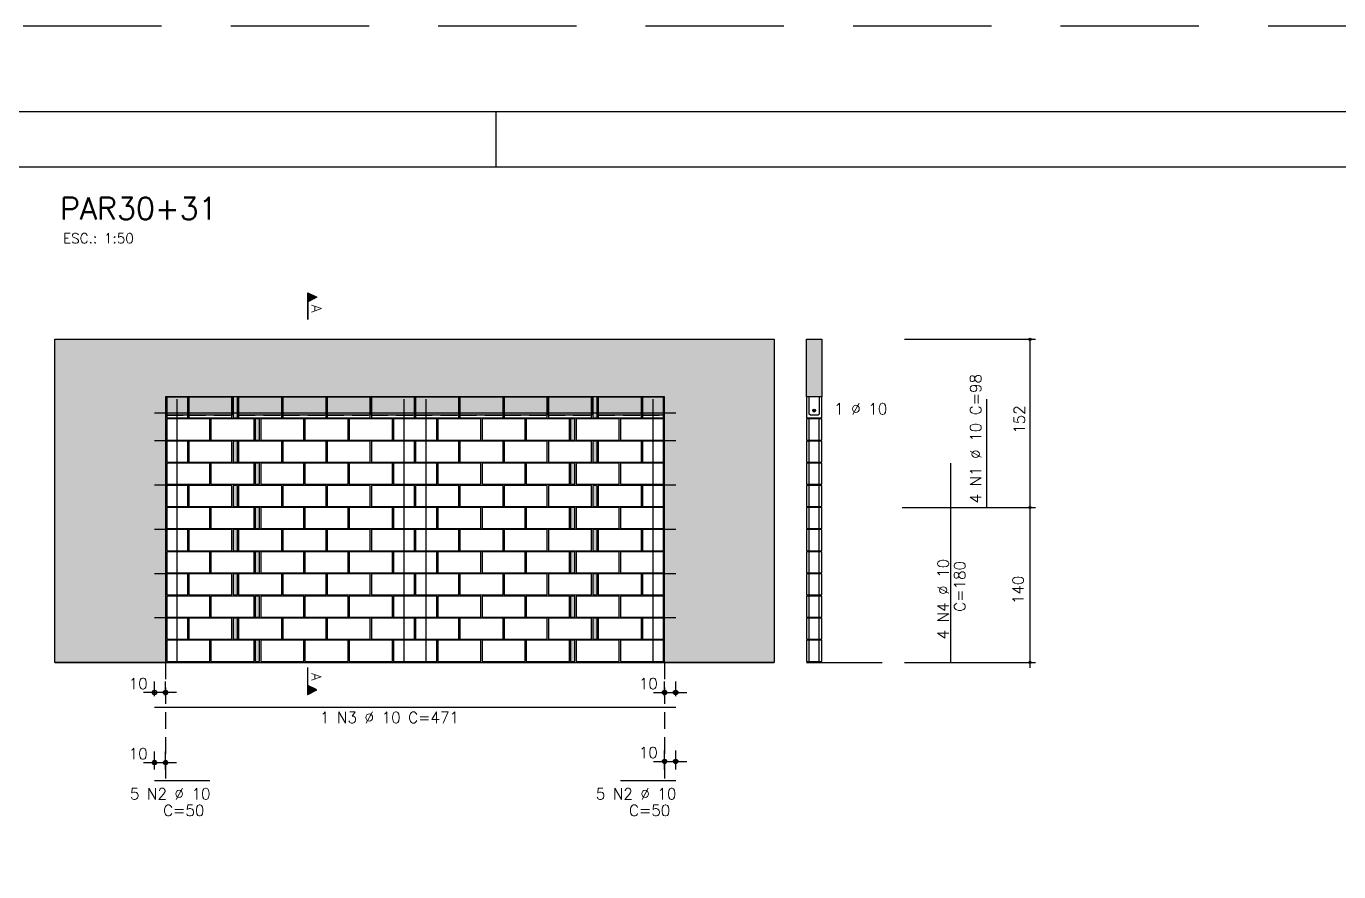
# Model space of a CAD drawing. Extents: x -1.9 to 86, y -1.5 to 61.
# Drawn here: x 38.6 to 62.33, y 45.67 to 60.95 of the extents above; entities that cross this region are included whole.
import ezdxf

# ---------------------------------------------------------------- set-up
doc = ezdxf.new("R2010")
doc.units = 0
doc.header["$MEASUREMENT"] = 0
doc.linetypes.add('ESTILO_TQS_0001', pattern=[0.45, 0.3, -0.15])
doc.linetypes.add('HIDDEN', pattern=[0.375, 0.25, -0.125])
doc.layers.get('0').update_dxf_attribs({"linetype": 'CONTINUOUS'})
doc.layers.get('Defpoints').update_dxf_attribs({"linetype": 'CONTINUOUS'})
for name, color, linetype in [('ARQ_FOLHA', 7, 'CONTINUOUS'), ('PENA_01', 1, 'CONTINUOUS'), ('PENA_02', 2, 'CONTINUOUS'), ('PENA_03', 3, 'CONTINUOUS'), ('PENA_05', 5, 'CONTINUOUS'), ('PENA_06', 6, 'CONTINUOUS'), ('PENA_09', 254, 'CONTINUOUS'), ('PENA_11', 252, 'CONTINUOUS'), ('PENA_25', 210, 'CONTINUOUS')]:
    doc.layers.add(name, color=color, linetype=linetype)
doc.styles.get("Standard").update_dxf_attribs({"font": 'ROMANS.SHX'})

# ---------------------------------------------------------------- blocks, each defined once
blk = doc.blocks.new('FOLHA A1 - 841 X 594')
at = {"layer": 'ARQ_FOLHA', "color": 1}
blk.add_line((-370, 584), (-370, 594), dxfattribs=at)
for points in [[(-841, 0), (0, 0), (0, 594), (-841, 594)], [(-816, 10), (-10, 10), (-10, 584), (-816, 584)]]:
    blk.add_lwpolyline(points, close=True, dxfattribs=at)
at = {"layer": 'Defpoints', "color": 8, "linetype": 'HIDDEN', "ltscale": 100}
blk.add_lwpolyline([(-860.5, 609.5), (-860.5, -15.5), (19.5, -15.5), (19.5, 609.5)], close=True, dxfattribs=at)
blk = doc.blocks.new('*U24')
blk.add_blockref('FOLHA A1 - 841 X 594', (0, 0))

msp = doc.modelspace()

# ---------------------------------------------------------------- linework, layer by layer
at = {"layer": 'PENA_01', "linetype": 'ESTILO_TQS_0001'}
for p, q in [((41.123, 49.454), (41.123, 47.322)), ((50.143, 49.454), (50.143, 47.322))]:
    msp.add_line(p, q, dxfattribs=at)
at = {"layer": 'PENA_01', "linetype": 'Continuous'}
for p, q in [((40.923, 48.845), (40.923, 49.111)), ((41.123, 48.845), (41.123, 49.111)), ((50.143, 48.845), (50.143, 49.111)), ((50.343, 48.845), (50.343, 49.111)), ((41.323, 48.911), (40.723, 48.911)), ((49.943, 48.911), (50.543, 48.911)), ((40.923, 47.522), (40.923, 47.844)), ((41.123, 47.522), (41.123, 47.844)), ((50.143, 47.522), (50.143, 47.865)), ((50.343, 47.522), (50.343, 47.865)), ((40.723, 47.644), (41.323, 47.644)), ((49.943, 47.665), (50.543, 47.665))]:
    msp.add_line(p, q, dxfattribs=at)
at = {"layer": 'PENA_02', "linetype": 'ESTILO_TQS_0001'}
for p, q in [((41.143, 53.924), (41.523, 53.924)), ((41.543, 53.924), (42.323, 53.924)), ((42.443, 53.924), (43.223, 53.924)), ((43.243, 53.924), (44.023, 53.924)), ((44.043, 53.924), (44.823, 53.924)), ((44.843, 53.924), (45.623, 53.924)), ((45.643, 53.924), (46.423, 53.924)), ((46.443, 53.924), (47.223, 53.924)), ((47.243, 53.924), (48.023, 53.924)), ((48.043, 53.924), (48.823, 53.924)), ((48.943, 53.924), (49.723, 53.924)), ((49.743, 53.924), (50.123, 53.924))]:
    msp.add_line(p, q, dxfattribs=at)
at = {"layer": 'PENA_02', "linetype": 'Continuous'}
msp.add_line((39.123, 49.454), (52.123, 49.454), dxfattribs=at)
for points in [[(39.123, 55.294), (52.123, 55.294), (52.123, 49.454), (50.143, 49.454), (50.143, 54.254), (41.123, 54.254), (41.123, 49.454), (39.123, 49.454), (39.123, 55.294)], [(52.987, 54.254), (52.707, 54.254), (52.707, 55.294), (52.987, 55.294), (52.987, 54.254)], [(41.143, 53.874), (41.523, 53.874), (41.523, 54.254), (41.143, 54.254), (41.143, 53.874)], [(41.543, 53.874), (42.323, 53.874), (42.323, 54.254), (41.543, 54.254), (41.543, 53.874)], [(42.343, 53.874), (42.423, 53.874), (42.423, 54.254), (42.343, 54.254), (42.343, 53.874)], [(42.443, 53.874), (43.223, 53.874), (43.223, 54.254), (42.443, 54.254), (42.443, 53.874)], [(43.243, 53.874), (44.023, 53.874), (44.023, 54.254), (43.243, 54.254), (43.243, 53.874)], [(44.043, 53.874), (44.823, 53.874), (44.823, 54.254), (44.043, 54.254), (44.043, 53.874)], [(44.843, 53.874), (45.623, 53.874), (45.623, 54.254), (44.843, 54.254), (44.843, 53.874)], [(45.643, 53.874), (46.423, 53.874), (46.423, 54.254), (45.643, 54.254), (45.643, 53.874)], [(46.443, 53.874), (47.223, 53.874), (47.223, 54.254), (46.443, 54.254), (46.443, 53.874)], [(47.243, 53.874), (48.023, 53.874), (48.023, 54.254), (47.243, 54.254), (47.243, 53.874)], [(48.043, 53.874), (48.823, 53.874), (48.823, 54.254), (48.043, 54.254), (48.043, 53.874)], [(48.843, 53.874), (48.923, 53.874), (48.923, 54.254), (48.843, 54.254), (48.843, 53.874)], [(48.943, 53.874), (49.723, 53.874), (49.723, 54.254), (48.943, 54.254), (48.943, 53.874)], [(49.743, 53.874), (50.123, 53.874), (50.123, 54.254), (49.743, 54.254), (49.743, 53.874)], [(41.143, 53.474), (41.923, 53.474), (41.923, 53.854), (41.143, 53.854), (41.143, 53.474)], [(41.943, 53.474), (42.723, 53.474), (42.723, 53.854), (41.943, 53.854), (41.943, 53.474)], [(42.743, 53.474), (42.823, 53.474), (42.823, 53.854), (42.743, 53.854), (42.743, 53.474)], [(42.843, 53.474), (43.623, 53.474), (43.623, 53.854), (42.843, 53.854), (42.843, 53.474)], [(43.643, 53.474), (44.423, 53.474), (44.423, 53.854), (43.643, 53.854), (43.643, 53.474)], [(44.443, 53.474), (45.223, 53.474), (45.223, 53.854), (44.443, 53.854), (44.443, 53.474)], [(45.243, 53.474), (46.023, 53.474), (46.023, 53.854), (45.243, 53.854), (45.243, 53.474)], [(46.043, 53.474), (46.823, 53.474), (46.823, 53.854), (46.043, 53.854), (46.043, 53.474)], [(46.843, 53.474), (47.623, 53.474), (47.623, 53.854), (46.843, 53.854), (46.843, 53.474)], [(47.643, 53.474), (48.423, 53.474), (48.423, 53.854), (47.643, 53.854), (47.643, 53.474)], [(48.443, 53.474), (48.523, 53.474), (48.523, 53.854), (48.443, 53.854), (48.443, 53.474)], [(48.543, 53.474), (49.323, 53.474), (49.323, 53.854), (48.543, 53.854), (48.543, 53.474)], [(49.343, 53.474), (50.123, 53.474), (50.123, 53.854), (49.343, 53.854), (49.343, 53.474)], [(41.143, 53.074), (41.523, 53.074), (41.523, 53.454), (41.143, 53.454), (41.143, 53.074)], [(41.543, 53.074), (42.323, 53.074), (42.323, 53.454), (41.543, 53.454), (41.543, 53.074)], [(42.343, 53.074), (42.423, 53.074), (42.423, 53.454), (42.343, 53.454), (42.343, 53.074)], [(42.443, 53.074), (43.223, 53.074), (43.223, 53.454), (42.443, 53.454), (42.443, 53.074)], [(43.243, 53.074), (44.023, 53.074), (44.023, 53.454), (43.243, 53.454), (43.243, 53.074)], [(44.043, 53.074), (44.823, 53.074), (44.823, 53.454), (44.043, 53.454), (44.043, 53.074)], [(44.843, 53.074), (45.623, 53.074), (45.623, 53.454), (44.843, 53.454), (44.843, 53.074)], [(45.643, 53.074), (46.423, 53.074), (46.423, 53.454), (45.643, 53.454), (45.643, 53.074)], [(46.443, 53.074), (47.223, 53.074), (47.223, 53.454), (46.443, 53.454), (46.443, 53.074)], [(47.243, 53.074), (48.023, 53.074), (48.023, 53.454), (47.243, 53.454), (47.243, 53.074)], [(48.043, 53.074), (48.823, 53.074), (48.823, 53.454), (48.043, 53.454), (48.043, 53.074)], [(48.843, 53.074), (48.923, 53.074), (48.923, 53.454), (48.843, 53.454), (48.843, 53.074)], [(48.943, 53.074), (49.723, 53.074), (49.723, 53.454), (48.943, 53.454), (48.943, 53.074)], [(49.743, 53.074), (50.123, 53.074), (50.123, 53.454), (49.743, 53.454), (49.743, 53.074)], [(41.143, 52.674), (41.923, 52.674), (41.923, 53.054), (41.143, 53.054), (41.143, 52.674)], [(41.943, 52.674), (42.723, 52.674), (42.723, 53.054), (41.943, 53.054), (41.943, 52.674)], [(42.743, 52.674), (42.823, 52.674), (42.823, 53.054), (42.743, 53.054), (42.743, 52.674)], [(42.843, 52.674), (43.623, 52.674), (43.623, 53.054), (42.843, 53.054), (42.843, 52.674)], [(43.643, 52.674), (44.423, 52.674), (44.423, 53.054), (43.643, 53.054), (43.643, 52.674)], [(44.443, 52.674), (45.223, 52.674), (45.223, 53.054), (44.443, 53.054), (44.443, 52.674)], [(45.243, 52.674), (46.023, 52.674), (46.023, 53.054), (45.243, 53.054), (45.243, 52.674)], [(46.043, 52.674), (46.823, 52.674), (46.823, 53.054), (46.043, 53.054), (46.043, 52.674)], [(46.843, 52.674), (47.623, 52.674), (47.623, 53.054), (46.843, 53.054), (46.843, 52.674)], [(47.643, 52.674), (48.423, 52.674), (48.423, 53.054), (47.643, 53.054), (47.643, 52.674)], [(48.443, 52.674), (48.523, 52.674), (48.523, 53.054), (48.443, 53.054), (48.443, 52.674)], [(48.543, 52.674), (49.323, 52.674), (49.323, 53.054), (48.543, 53.054), (48.543, 52.674)], [(49.343, 52.674), (50.123, 52.674), (50.123, 53.054), (49.343, 53.054), (49.343, 52.674)], [(41.143, 52.274), (41.523, 52.274), (41.523, 52.654), (41.143, 52.654), (41.143, 52.274)], [(41.543, 52.274), (42.323, 52.274), (42.323, 52.654), (41.543, 52.654), (41.543, 52.274)], [(42.343, 52.274), (42.423, 52.274), (42.423, 52.654), (42.343, 52.654), (42.343, 52.274)], [(42.443, 52.274), (43.223, 52.274), (43.223, 52.654), (42.443, 52.654), (42.443, 52.274)], [(43.243, 52.274), (44.023, 52.274), (44.023, 52.654), (43.243, 52.654), (43.243, 52.274)], [(44.043, 52.274), (44.823, 52.274), (44.823, 52.654), (44.043, 52.654), (44.043, 52.274)], [(44.843, 52.274), (45.623, 52.274), (45.623, 52.654), (44.843, 52.654), (44.843, 52.274)], [(45.643, 52.274), (46.423, 52.274), (46.423, 52.654), (45.643, 52.654), (45.643, 52.274)], [(46.443, 52.274), (47.223, 52.274), (47.223, 52.654), (46.443, 52.654), (46.443, 52.274)], [(47.243, 52.274), (48.023, 52.274), (48.023, 52.654), (47.243, 52.654), (47.243, 52.274)], [(48.043, 52.274), (48.823, 52.274), (48.823, 52.654), (48.043, 52.654), (48.043, 52.274)], [(48.843, 52.274), (48.923, 52.274), (48.923, 52.654), (48.843, 52.654), (48.843, 52.274)], [(48.943, 52.274), (49.723, 52.274), (49.723, 52.654), (48.943, 52.654), (48.943, 52.274)], [(49.743, 52.274), (50.123, 52.274), (50.123, 52.654), (49.743, 52.654), (49.743, 52.274)], [(41.143, 51.874), (41.923, 51.874), (41.923, 52.254), (41.143, 52.254), (41.143, 51.874)], [(41.943, 51.874), (42.723, 51.874), (42.723, 52.254), (41.943, 52.254), (41.943, 51.874)], [(42.743, 51.874), (42.823, 51.874), (42.823, 52.254), (42.743, 52.254), (42.743, 51.874)], [(42.843, 51.874), (43.623, 51.874), (43.623, 52.254), (42.843, 52.254), (42.843, 51.874)], [(43.643, 51.874), (44.423, 51.874), (44.423, 52.254), (43.643, 52.254), (43.643, 51.874)], [(44.443, 51.874), (45.223, 51.874), (45.223, 52.254), (44.443, 52.254), (44.443, 51.874)], [(45.243, 51.874), (46.023, 51.874), (46.023, 52.254), (45.243, 52.254), (45.243, 51.874)], [(46.043, 51.874), (46.823, 51.874), (46.823, 52.254), (46.043, 52.254), (46.043, 51.874)], [(46.843, 51.874), (47.623, 51.874), (47.623, 52.254), (46.843, 52.254), (46.843, 51.874)], [(47.643, 51.874), (48.423, 51.874), (48.423, 52.254), (47.643, 52.254), (47.643, 51.874)], [(48.443, 51.874), (48.523, 51.874), (48.523, 52.254), (48.443, 52.254), (48.443, 51.874)], [(48.543, 51.874), (49.323, 51.874), (49.323, 52.254), (48.543, 52.254), (48.543, 51.874)], [(49.343, 51.874), (50.123, 51.874), (50.123, 52.254), (49.343, 52.254), (49.343, 51.874)], [(41.143, 51.474), (41.523, 51.474), (41.523, 51.854), (41.143, 51.854), (41.143, 51.474)], [(41.543, 51.474), (42.323, 51.474), (42.323, 51.854), (41.543, 51.854), (41.543, 51.474)], [(42.343, 51.474), (42.423, 51.474), (42.423, 51.854), (42.343, 51.854), (42.343, 51.474)], [(42.443, 51.474), (43.223, 51.474), (43.223, 51.854), (42.443, 51.854), (42.443, 51.474)], [(43.243, 51.474), (44.023, 51.474), (44.023, 51.854), (43.243, 51.854), (43.243, 51.474)], [(44.043, 51.474), (44.823, 51.474), (44.823, 51.854), (44.043, 51.854), (44.043, 51.474)], [(44.843, 51.474), (45.623, 51.474), (45.623, 51.854), (44.843, 51.854), (44.843, 51.474)], [(45.643, 51.474), (46.423, 51.474), (46.423, 51.854), (45.643, 51.854), (45.643, 51.474)], [(46.443, 51.474), (47.223, 51.474), (47.223, 51.854), (46.443, 51.854), (46.443, 51.474)], [(47.243, 51.474), (48.023, 51.474), (48.023, 51.854), (47.243, 51.854), (47.243, 51.474)], [(48.043, 51.474), (48.823, 51.474), (48.823, 51.854), (48.043, 51.854), (48.043, 51.474)], [(48.843, 51.474), (48.923, 51.474), (48.923, 51.854), (48.843, 51.854), (48.843, 51.474)], [(48.943, 51.474), (49.723, 51.474), (49.723, 51.854), (48.943, 51.854), (48.943, 51.474)], [(49.743, 51.474), (50.123, 51.474), (50.123, 51.854), (49.743, 51.854), (49.743, 51.474)], [(41.143, 51.074), (41.923, 51.074), (41.923, 51.454), (41.143, 51.454), (41.143, 51.074)], [(41.943, 51.074), (42.723, 51.074), (42.723, 51.454), (41.943, 51.454), (41.943, 51.074)], [(42.743, 51.074), (42.823, 51.074), (42.823, 51.454), (42.743, 51.454), (42.743, 51.074)], [(42.843, 51.074), (43.623, 51.074), (43.623, 51.454), (42.843, 51.454), (42.843, 51.074)], [(43.643, 51.074), (44.423, 51.074), (44.423, 51.454), (43.643, 51.454), (43.643, 51.074)], [(44.443, 51.074), (45.223, 51.074), (45.223, 51.454), (44.443, 51.454), (44.443, 51.074)], [(45.243, 51.074), (46.023, 51.074), (46.023, 51.454), (45.243, 51.454), (45.243, 51.074)], [(46.043, 51.074), (46.823, 51.074), (46.823, 51.454), (46.043, 51.454), (46.043, 51.074)], [(46.843, 51.074), (47.623, 51.074), (47.623, 51.454), (46.843, 51.454), (46.843, 51.074)], [(47.643, 51.074), (48.423, 51.074), (48.423, 51.454), (47.643, 51.454), (47.643, 51.074)], [(48.443, 51.074), (48.523, 51.074), (48.523, 51.454), (48.443, 51.454), (48.443, 51.074)], [(48.543, 51.074), (49.323, 51.074), (49.323, 51.454), (48.543, 51.454), (48.543, 51.074)], [(49.343, 51.074), (50.123, 51.074), (50.123, 51.454), (49.343, 51.454), (49.343, 51.074)], [(41.143, 50.674), (41.523, 50.674), (41.523, 51.054), (41.143, 51.054), (41.143, 50.674)], [(41.543, 50.674), (42.323, 50.674), (42.323, 51.054), (41.543, 51.054), (41.543, 50.674)], [(42.343, 50.674), (42.423, 50.674), (42.423, 51.054), (42.343, 51.054), (42.343, 50.674)], [(42.443, 50.674), (43.223, 50.674), (43.223, 51.054), (42.443, 51.054), (42.443, 50.674)], [(43.243, 50.674), (44.023, 50.674), (44.023, 51.054), (43.243, 51.054), (43.243, 50.674)], [(44.043, 50.674), (44.823, 50.674), (44.823, 51.054), (44.043, 51.054), (44.043, 50.674)], [(44.843, 50.674), (45.623, 50.674), (45.623, 51.054), (44.843, 51.054), (44.843, 50.674)], [(45.643, 50.674), (46.423, 50.674), (46.423, 51.054), (45.643, 51.054), (45.643, 50.674)], [(46.443, 50.674), (47.223, 50.674), (47.223, 51.054), (46.443, 51.054), (46.443, 50.674)], [(47.243, 50.674), (48.023, 50.674), (48.023, 51.054), (47.243, 51.054), (47.243, 50.674)], [(48.043, 50.674), (48.823, 50.674), (48.823, 51.054), (48.043, 51.054), (48.043, 50.674)], [(48.843, 50.674), (48.923, 50.674), (48.923, 51.054), (48.843, 51.054), (48.843, 50.674)], [(48.943, 50.674), (49.723, 50.674), (49.723, 51.054), (48.943, 51.054), (48.943, 50.674)], [(49.743, 50.674), (50.123, 50.674), (50.123, 51.054), (49.743, 51.054), (49.743, 50.674)], [(41.143, 50.274), (41.923, 50.274), (41.923, 50.654), (41.143, 50.654), (41.143, 50.274)], [(41.943, 50.274), (42.723, 50.274), (42.723, 50.654), (41.943, 50.654), (41.943, 50.274)], [(42.743, 50.274), (42.823, 50.274), (42.823, 50.654), (42.743, 50.654), (42.743, 50.274)], [(42.843, 50.274), (43.623, 50.274), (43.623, 50.654), (42.843, 50.654), (42.843, 50.274)], [(43.643, 50.274), (44.423, 50.274), (44.423, 50.654), (43.643, 50.654), (43.643, 50.274)], [(44.443, 50.274), (45.223, 50.274), (45.223, 50.654), (44.443, 50.654), (44.443, 50.274)], [(45.243, 50.274), (46.023, 50.274), (46.023, 50.654), (45.243, 50.654), (45.243, 50.274)], [(46.043, 50.274), (46.823, 50.274), (46.823, 50.654), (46.043, 50.654), (46.043, 50.274)], [(46.843, 50.274), (47.623, 50.274), (47.623, 50.654), (46.843, 50.654), (46.843, 50.274)], [(47.643, 50.274), (48.423, 50.274), (48.423, 50.654), (47.643, 50.654), (47.643, 50.274)], [(48.443, 50.274), (48.523, 50.274), (48.523, 50.654), (48.443, 50.654), (48.443, 50.274)], [(48.543, 50.274), (49.323, 50.274), (49.323, 50.654), (48.543, 50.654), (48.543, 50.274)], [(49.343, 50.274), (50.123, 50.274), (50.123, 50.654), (49.343, 50.654), (49.343, 50.274)], [(41.143, 49.874), (41.523, 49.874), (41.523, 50.254), (41.143, 50.254), (41.143, 49.874)], [(41.543, 49.874), (42.323, 49.874), (42.323, 50.254), (41.543, 50.254), (41.543, 49.874)], [(42.343, 49.874), (42.423, 49.874), (42.423, 50.254), (42.343, 50.254), (42.343, 49.874)], [(42.443, 49.874), (43.223, 49.874), (43.223, 50.254), (42.443, 50.254), (42.443, 49.874)], [(43.243, 49.874), (44.023, 49.874), (44.023, 50.254), (43.243, 50.254), (43.243, 49.874)], [(44.043, 49.874), (44.823, 49.874), (44.823, 50.254), (44.043, 50.254), (44.043, 49.874)], [(44.843, 49.874), (45.623, 49.874), (45.623, 50.254), (44.843, 50.254), (44.843, 49.874)], [(45.643, 49.874), (46.423, 49.874), (46.423, 50.254), (45.643, 50.254), (45.643, 49.874)], [(46.443, 49.874), (47.223, 49.874), (47.223, 50.254), (46.443, 50.254), (46.443, 49.874)], [(47.243, 49.874), (48.023, 49.874), (48.023, 50.254), (47.243, 50.254), (47.243, 49.874)], [(48.043, 49.874), (48.823, 49.874), (48.823, 50.254), (48.043, 50.254), (48.043, 49.874)], [(48.843, 49.874), (48.923, 49.874), (48.923, 50.254), (48.843, 50.254), (48.843, 49.874)], [(48.943, 49.874), (49.723, 49.874), (49.723, 50.254), (48.943, 50.254), (48.943, 49.874)], [(49.743, 49.874), (50.123, 49.874), (50.123, 50.254), (49.743, 50.254), (49.743, 49.874)], [(41.143, 49.474), (41.923, 49.474), (41.923, 49.854), (41.143, 49.854), (41.143, 49.474)], [(41.943, 49.474), (42.723, 49.474), (42.723, 49.854), (41.943, 49.854), (41.943, 49.474)], [(42.743, 49.474), (42.823, 49.474), (42.823, 49.854), (42.743, 49.854), (42.743, 49.474)], [(42.843, 49.474), (43.623, 49.474), (43.623, 49.854), (42.843, 49.854), (42.843, 49.474)], [(43.643, 49.474), (44.423, 49.474), (44.423, 49.854), (43.643, 49.854), (43.643, 49.474)], [(44.443, 49.474), (45.223, 49.474), (45.223, 49.854), (44.443, 49.854), (44.443, 49.474)], [(45.243, 49.474), (46.023, 49.474), (46.023, 49.854), (45.243, 49.854), (45.243, 49.474)], [(46.043, 49.474), (46.823, 49.474), (46.823, 49.854), (46.043, 49.854), (46.043, 49.474)], [(46.843, 49.474), (47.623, 49.474), (47.623, 49.854), (46.843, 49.854), (46.843, 49.474)], [(47.643, 49.474), (48.423, 49.474), (48.423, 49.854), (47.643, 49.854), (47.643, 49.474)], [(48.443, 49.474), (48.523, 49.474), (48.523, 49.854), (48.443, 49.854), (48.443, 49.474)], [(48.543, 49.474), (49.323, 49.474), (49.323, 49.854), (48.543, 49.854), (48.543, 49.474)], [(49.343, 49.474), (50.123, 49.474), (50.123, 49.854), (49.343, 49.854), (49.343, 49.474)]]:
    msp.add_lwpolyline(points, dxfattribs=at)
for centre, radius in [((56.748, 55.294), 0.02), ((56.748, 55.294), 0.01), ((56.748, 52.254), 0.02), ((56.748, 52.254), 0.01), ((56.748, 49.454), 0.02), ((56.748, 49.454), 0.01), ((40.923, 48.911), 0.04), ((40.923, 48.911), 0.02), ((41.123, 48.911), 0.04), ((41.123, 48.911), 0.02), ((50.143, 48.911), 0.04), ((50.143, 48.911), 0.02), ((50.343, 48.911), 0.04), ((50.343, 48.911), 0.02), ((40.923, 47.644), 0.04), ((41.123, 47.644), 0.04), ((50.143, 47.665), 0.04), ((50.143, 47.665), 0.02), ((50.343, 47.665), 0.04), ((50.343, 47.665), 0.02), ((40.923, 47.644), 0.02), ((41.123, 47.644), 0.02)]:
    msp.add_circle(centre, radius, dxfattribs=at)
at = {"layer": 'PENA_03', "linetype": 'Continuous'}
for p, q in [((43.692, 55.651), (43.692, 56.137)), ((43.692, 56.137), (43.857, 56.054)), ((43.692, 56.136), (43.692, 55.972)), ((43.692, 56.136), (43.856, 56.054)), ((43.856, 56.054), (43.692, 55.972)), ((43.857, 56.054), (43.692, 55.971)), ((43.704, 56.131), (43.704, 55.977)), ((43.717, 56.124), (43.717, 55.984)), ((43.73, 56.118), (43.73, 55.99)), ((43.743, 56.111), (43.743, 55.997)), ((43.755, 56.105), (43.755, 56.003)), ((43.768, 56.099), (43.768, 56.009)), ((43.781, 56.092), (43.781, 56.016)), ((43.794, 56.086), (43.794, 56.022)), ((43.806, 56.079), (43.806, 56.028)), ((43.819, 56.073), (43.819, 56.035)), ((43.832, 56.067), (43.832, 56.041)), ((43.845, 56.06), (43.845, 56.048)), ((43.692, 55.971), (43.692, 55.651)), ((54.477, 55.294), (56.848, 55.294)), ((56.748, 49.354), (56.748, 55.294)), ((52.707, 54.254), (52.707, 53.874)), ((52.757, 53.474), (52.757, 53.854)), ((52.937, 53.474), (52.937, 53.854)), ((52.757, 53.074), (52.757, 53.454)), ((52.937, 53.074), (52.937, 53.454)), ((52.757, 52.674), (52.757, 53.054)), ((52.937, 52.674), (52.937, 53.054)), ((52.757, 52.274), (52.757, 52.654)), ((52.937, 52.274), (52.937, 52.654)), ((52.757, 51.874), (52.757, 52.254)), ((52.937, 51.874), (52.937, 52.254)), ((54.435, 52.254), (56.848, 52.254)), ((52.757, 51.474), (52.757, 51.854)), ((52.937, 51.474), (52.937, 51.854)), ((52.757, 51.074), (52.757, 51.454)), ((52.937, 51.074), (52.937, 51.454)), ((52.757, 50.674), (52.757, 51.054)), ((52.937, 50.674), (52.937, 51.054)), ((52.757, 50.274), (52.757, 50.654)), ((52.937, 50.274), (52.937, 50.654)), ((52.757, 49.874), (52.757, 50.254)), ((52.937, 49.874), (52.937, 50.254)), ((52.757, 49.474), (52.757, 49.854)), ((52.937, 49.474), (52.937, 49.854)), ((43.691, 49.361), (43.691, 48.874)), ((43.692, 49.04), (43.692, 49.361)), ((52.707, 49.454), (54.077, 49.454)), ((54.477, 49.454), (56.848, 49.454)), ((43.691, 48.874), (43.857, 48.957)), ((43.857, 48.957), (43.692, 49.04)), ((43.692, 48.876), (43.692, 49.039)), ((43.855, 48.957), (43.692, 49.039)), ((43.692, 48.876), (43.855, 48.957)), ((43.704, 48.881), (43.704, 49.034)), ((43.716, 48.887), (43.716, 49.028)), ((43.729, 48.894), (43.729, 49.021)), ((43.742, 48.9), (43.742, 49.015)), ((43.755, 48.906), (43.755, 49.009)), ((43.767, 48.913), (43.767, 49.002)), ((43.78, 48.919), (43.78, 48.996)), ((43.793, 48.926), (43.793, 48.989)), ((43.806, 48.932), (43.806, 48.983)), ((43.818, 48.938), (43.818, 48.977)), ((43.831, 48.945), (43.831, 48.97)), ((43.844, 48.951), (43.844, 48.964)), ((40.923, 48.645), (40.923, 48.645)), ((41.123, 48.645), (41.123, 48.645)), ((50.143, 48.645), (50.143, 48.645)), ((50.343, 48.645), (50.343, 48.645)), ((40.923, 47.322), (40.923, 47.322)), ((41.123, 47.322), (41.123, 47.322)), ((50.143, 47.322), (50.143, 47.322)), ((50.343, 47.322), (50.343, 47.322))]:
    msp.add_line(p, q, dxfattribs=at)
for points in [[(52.707, 53.874), (52.987, 53.874), (52.987, 54.254)], [(52.937, 54.254), (52.937, 53.944), (52.917, 53.924), (52.777, 53.924), (52.757, 53.944), (52.757, 54.254)], [(52.707, 53.474), (52.987, 53.474), (52.987, 53.854), (52.707, 53.854), (52.707, 53.474)], [(52.707, 53.074), (52.987, 53.074), (52.987, 53.454), (52.707, 53.454), (52.707, 53.074)], [(52.707, 52.674), (52.987, 52.674), (52.987, 53.054), (52.707, 53.054), (52.707, 52.674)], [(52.707, 52.274), (52.987, 52.274), (52.987, 52.654), (52.707, 52.654), (52.707, 52.274)], [(52.707, 51.874), (52.987, 51.874), (52.987, 52.254), (52.707, 52.254), (52.707, 51.874)], [(52.707, 51.474), (52.987, 51.474), (52.987, 51.854), (52.707, 51.854), (52.707, 51.474)], [(52.707, 51.074), (52.987, 51.074), (52.987, 51.454), (52.707, 51.454), (52.707, 51.074)], [(52.707, 50.674), (52.987, 50.674), (52.987, 51.054), (52.707, 51.054), (52.707, 50.674)], [(52.707, 50.274), (52.987, 50.274), (52.987, 50.654), (52.707, 50.654), (52.707, 50.274)], [(52.707, 49.874), (52.987, 49.874), (52.987, 50.254), (52.707, 50.254), (52.707, 49.874)], [(52.707, 49.474), (52.987, 49.474), (52.987, 49.854), (52.707, 49.854), (52.707, 49.474)]]:
    msp.add_lwpolyline(points, dxfattribs=at)
msp.add_circle((52.846, 54.005), 0.025, dxfattribs=at)
for points in [[(52.871, 54.005), (52.834, 54.027), (52.823, 54.014)], [(52.871, 54.005), (52.823, 54.014), (52.823, 53.997)], [(52.871, 54.005), (52.823, 53.997), (52.834, 53.984)], [(52.871, 54.005), (52.85, 54.03), (52.834, 54.027)], [(52.871, 54.005), (52.834, 53.984), (52.85, 53.981)], [(52.871, 54.005), (52.865, 54.021), (52.85, 54.03)], [(52.871, 54.005), (52.85, 53.981), (52.865, 53.989)], [(52.871, 54.005), (52.865, 53.989), (52.871, 54.005)]]:
    msp.add_solid(points, dxfattribs=at)
at = {"layer": 'PENA_05', "linetype": 'Continuous'}
for p, q in [((41.333, 49.454), (41.333, 54.214)), ((45.433, 49.454), (45.433, 54.214)), ((45.833, 49.454), (45.833, 54.214)), ((49.933, 49.454), (49.933, 54.214)), ((55.967, 52.251), (55.967, 54.214)), ((40.923, 53.964), (50.343, 53.964)), ((40.923, 53.464), (41.923, 53.464)), ((49.343, 53.464), (50.343, 53.464)), ((55.317, 49.454), (55.317, 53.054)), ((40.923, 52.664), (41.923, 52.664)), ((49.343, 52.664), (50.343, 52.664)), ((40.923, 51.864), (41.923, 51.864)), ((49.343, 51.864), (50.343, 51.864)), ((40.923, 51.064), (41.923, 51.064)), ((49.343, 51.064), (50.343, 51.064)), ((40.923, 50.264), (41.923, 50.264)), ((49.343, 50.264), (50.343, 50.264)), ((40.923, 48.645), (50.343, 48.645)), ((40.923, 47.322), (41.923, 47.322)), ((49.343, 47.322), (50.343, 47.322))]:
    msp.add_line(p, q, dxfattribs=at)
at = {"layer": 'PENA_09', "linetype": 'Continuous'}
for points in [[(41.143, 53.924), (41.143, 54.254), (41.523, 54.254), (41.523, 53.924), (41.143, 53.924)], [(41.543, 53.924), (41.543, 54.254), (42.323, 54.254), (42.323, 53.924), (41.543, 53.924)], [(42.443, 53.924), (42.443, 54.254), (43.223, 54.254), (43.223, 53.924), (42.443, 53.924)], [(43.243, 53.924), (43.243, 54.254), (44.023, 54.254), (44.023, 53.924), (43.243, 53.924)], [(44.043, 53.924), (44.043, 54.254), (44.823, 54.254), (44.823, 53.924), (44.043, 53.924)], [(44.843, 53.924), (44.843, 54.254), (45.623, 54.254), (45.623, 53.924), (44.843, 53.924)], [(45.643, 53.924), (45.643, 54.254), (46.423, 54.254), (46.423, 53.924), (45.643, 53.924)], [(46.443, 53.924), (46.443, 54.254), (47.223, 54.254), (47.223, 53.924), (46.443, 53.924)], [(47.243, 53.924), (47.243, 54.254), (48.023, 54.254), (48.023, 53.924), (47.243, 53.924)], [(48.043, 53.924), (48.043, 54.254), (48.823, 54.254), (48.823, 53.924), (48.043, 53.924)], [(48.943, 53.924), (48.943, 54.254), (49.723, 54.254), (49.723, 53.924), (48.943, 53.924)], [(49.743, 53.924), (49.743, 54.254), (50.123, 54.254), (50.123, 53.924), (49.743, 53.924)]]:
    msp.add_lwpolyline(points, dxfattribs=at)
for points in [[(41.143, 53.924), (41.143, 54.254), (41.523, 54.254)], [(41.143, 53.924), (41.523, 54.254), (41.523, 53.924)], [(41.543, 53.924), (41.543, 54.254), (42.323, 54.254)], [(41.543, 53.924), (42.323, 54.254), (42.323, 53.924)], [(42.443, 53.924), (42.443, 54.254), (43.223, 54.254)], [(42.443, 53.924), (43.223, 54.254), (43.223, 53.924)], [(43.243, 53.924), (43.243, 54.254), (44.023, 54.254)], [(43.243, 53.924), (44.023, 54.254), (44.023, 53.924)], [(44.043, 53.924), (44.043, 54.254), (44.823, 54.254)], [(44.043, 53.924), (44.823, 54.254), (44.823, 53.924)], [(44.843, 53.924), (44.843, 54.254), (45.623, 54.254)], [(44.843, 53.924), (45.623, 54.254), (45.623, 53.924)], [(45.643, 53.924), (45.643, 54.254), (46.423, 54.254)], [(45.643, 53.924), (46.423, 54.254), (46.423, 53.924)], [(46.443, 53.924), (46.443, 54.254), (47.223, 54.254)], [(46.443, 53.924), (47.223, 54.254), (47.223, 53.924)], [(47.243, 53.924), (47.243, 54.254), (48.023, 54.254)], [(47.243, 53.924), (48.023, 54.254), (48.023, 53.924)], [(48.043, 53.924), (48.043, 54.254), (48.823, 54.254)], [(48.043, 53.924), (48.823, 54.254), (48.823, 53.924)], [(48.943, 53.924), (48.943, 54.254), (49.723, 54.254)], [(48.943, 53.924), (49.723, 54.254), (49.723, 53.924)], [(49.743, 53.924), (49.743, 54.254), (50.123, 54.254)], [(49.743, 53.924), (50.123, 54.254), (50.123, 53.924)], [(41.143, 53.924), (41.523, 53.924), (41.143, 53.924)], [(41.543, 53.924), (42.323, 53.924), (41.543, 53.924)], [(42.443, 53.924), (43.223, 53.924), (42.443, 53.924)], [(43.243, 53.924), (44.023, 53.924), (43.243, 53.924)], [(44.043, 53.924), (44.823, 53.924), (44.043, 53.924)], [(44.843, 53.924), (45.623, 53.924), (44.843, 53.924)], [(45.643, 53.924), (46.423, 53.924), (45.643, 53.924)], [(46.443, 53.924), (47.223, 53.924), (46.443, 53.924)], [(47.243, 53.924), (48.023, 53.924), (47.243, 53.924)], [(48.043, 53.924), (48.823, 53.924), (48.043, 53.924)], [(48.943, 53.924), (49.723, 53.924), (48.943, 53.924)], [(49.743, 53.924), (50.123, 53.924), (49.743, 53.924)]]:
    msp.add_solid(points, dxfattribs=at)
at = {"layer": 'PENA_11', "linetype": 'Continuous'}
for points in [[(52.123, 55.294), (41.123, 54.254), (39.123, 55.294)], [(41.123, 54.254), (41.123, 49.454), (39.123, 55.294)], [(39.123, 55.294), (41.123, 49.454), (39.123, 49.454)], [(50.143, 54.254), (41.123, 54.254), (52.123, 55.294)], [(50.143, 49.454), (50.143, 54.254), (52.123, 55.294)], [(52.123, 55.294), (52.123, 49.454), (50.143, 49.454)], [(52.987, 54.254), (52.707, 54.254), (52.707, 55.294)], [(52.987, 54.254), (52.707, 55.294), (52.987, 55.294)], [(52.987, 54.254), (52.987, 55.294), (52.987, 54.254)]]:
    msp.add_solid(points, dxfattribs=at)
at = {"layer": 'PENA_25', "linetype": 'Continuous'}
for points in [[(42.343, 53.874), (42.423, 53.874), (42.423, 54.254), (42.343, 54.254), (42.343, 53.874)], [(48.843, 53.874), (48.923, 53.874), (48.923, 54.254), (48.843, 54.254), (48.843, 53.874)], [(42.743, 53.474), (42.823, 53.474), (42.823, 53.854), (42.743, 53.854), (42.743, 53.474)], [(48.443, 53.474), (48.523, 53.474), (48.523, 53.854), (48.443, 53.854), (48.443, 53.474)], [(42.343, 53.074), (42.423, 53.074), (42.423, 53.454), (42.343, 53.454), (42.343, 53.074)], [(48.843, 53.074), (48.923, 53.074), (48.923, 53.454), (48.843, 53.454), (48.843, 53.074)], [(42.743, 52.674), (42.823, 52.674), (42.823, 53.054), (42.743, 53.054), (42.743, 52.674)], [(48.443, 52.674), (48.523, 52.674), (48.523, 53.054), (48.443, 53.054), (48.443, 52.674)], [(42.343, 52.274), (42.423, 52.274), (42.423, 52.654), (42.343, 52.654), (42.343, 52.274)], [(48.843, 52.274), (48.923, 52.274), (48.923, 52.654), (48.843, 52.654), (48.843, 52.274)], [(42.743, 51.874), (42.823, 51.874), (42.823, 52.254), (42.743, 52.254), (42.743, 51.874)], [(48.443, 51.874), (48.523, 51.874), (48.523, 52.254), (48.443, 52.254), (48.443, 51.874)], [(42.343, 51.474), (42.423, 51.474), (42.423, 51.854), (42.343, 51.854), (42.343, 51.474)], [(48.843, 51.474), (48.923, 51.474), (48.923, 51.854), (48.843, 51.854), (48.843, 51.474)], [(42.743, 51.074), (42.823, 51.074), (42.823, 51.454), (42.743, 51.454), (42.743, 51.074)], [(48.443, 51.074), (48.523, 51.074), (48.523, 51.454), (48.443, 51.454), (48.443, 51.074)], [(42.343, 50.674), (42.423, 50.674), (42.423, 51.054), (42.343, 51.054), (42.343, 50.674)], [(48.843, 50.674), (48.923, 50.674), (48.923, 51.054), (48.843, 51.054), (48.843, 50.674)], [(42.743, 50.274), (42.823, 50.274), (42.823, 50.654), (42.743, 50.654), (42.743, 50.274)], [(48.443, 50.274), (48.523, 50.274), (48.523, 50.654), (48.443, 50.654), (48.443, 50.274)], [(42.343, 49.874), (42.423, 49.874), (42.423, 50.254), (42.343, 50.254), (42.343, 49.874)], [(48.843, 49.874), (48.923, 49.874), (48.923, 50.254), (48.843, 50.254), (48.843, 49.874)], [(42.743, 49.474), (42.823, 49.474), (42.823, 49.854), (42.743, 49.854), (42.743, 49.474)], [(48.443, 49.474), (48.523, 49.474), (48.523, 49.854), (48.443, 49.854), (48.443, 49.474)]]:
    msp.add_lwpolyline(points, dxfattribs=at)
for points in [[(42.343, 53.874), (42.423, 53.874), (42.423, 54.254)], [(42.343, 53.874), (42.423, 54.254), (42.343, 54.254)], [(42.343, 53.874), (42.343, 54.254), (42.343, 53.874)], [(48.843, 53.874), (48.923, 53.874), (48.923, 54.254)], [(48.843, 53.874), (48.923, 54.254), (48.843, 54.254)], [(48.843, 53.874), (48.843, 54.254), (48.843, 53.874)], [(42.743, 53.474), (42.823, 53.474), (42.823, 53.854)], [(42.743, 53.474), (42.823, 53.854), (42.743, 53.854)], [(42.743, 53.474), (42.743, 53.854), (42.743, 53.474)], [(48.443, 53.474), (48.523, 53.474), (48.523, 53.854)], [(48.443, 53.474), (48.523, 53.854), (48.443, 53.854)], [(48.443, 53.474), (48.443, 53.854), (48.443, 53.474)], [(42.343, 53.074), (42.423, 53.074), (42.423, 53.454)], [(42.343, 53.074), (42.423, 53.454), (42.343, 53.454)], [(42.343, 53.074), (42.343, 53.454), (42.343, 53.074)], [(48.843, 53.074), (48.923, 53.074), (48.923, 53.454)], [(48.843, 53.074), (48.923, 53.454), (48.843, 53.454)], [(48.843, 53.074), (48.843, 53.454), (48.843, 53.074)], [(42.743, 52.674), (42.823, 52.674), (42.823, 53.054)], [(42.743, 52.674), (42.823, 53.054), (42.743, 53.054)], [(42.743, 52.674), (42.743, 53.054), (42.743, 52.674)], [(48.443, 52.674), (48.523, 52.674), (48.523, 53.054)], [(48.443, 52.674), (48.523, 53.054), (48.443, 53.054)], [(48.443, 52.674), (48.443, 53.054), (48.443, 52.674)], [(42.343, 52.274), (42.423, 52.274), (42.423, 52.654)], [(42.343, 52.274), (42.423, 52.654), (42.343, 52.654)], [(42.343, 52.274), (42.343, 52.654), (42.343, 52.274)], [(48.843, 52.274), (48.923, 52.274), (48.923, 52.654)], [(48.843, 52.274), (48.923, 52.654), (48.843, 52.654)], [(48.843, 52.274), (48.843, 52.654), (48.843, 52.274)], [(42.743, 51.874), (42.823, 51.874), (42.823, 52.254)], [(42.743, 51.874), (42.823, 52.254), (42.743, 52.254)], [(42.743, 51.874), (42.743, 52.254), (42.743, 51.874)], [(48.443, 51.874), (48.523, 51.874), (48.523, 52.254)], [(48.443, 51.874), (48.523, 52.254), (48.443, 52.254)], [(48.443, 51.874), (48.443, 52.254), (48.443, 51.874)], [(42.343, 51.474), (42.423, 51.474), (42.423, 51.854)], [(42.343, 51.474), (42.423, 51.854), (42.343, 51.854)], [(42.343, 51.474), (42.343, 51.854), (42.343, 51.474)], [(48.843, 51.474), (48.923, 51.474), (48.923, 51.854)], [(48.843, 51.474), (48.923, 51.854), (48.843, 51.854)], [(48.843, 51.474), (48.843, 51.854), (48.843, 51.474)], [(42.743, 51.074), (42.823, 51.074), (42.823, 51.454)], [(42.743, 51.074), (42.823, 51.454), (42.743, 51.454)], [(42.743, 51.074), (42.743, 51.454), (42.743, 51.074)], [(48.443, 51.074), (48.523, 51.074), (48.523, 51.454)], [(48.443, 51.074), (48.523, 51.454), (48.443, 51.454)], [(48.443, 51.074), (48.443, 51.454), (48.443, 51.074)], [(42.343, 50.674), (42.423, 50.674), (42.423, 51.054)], [(42.343, 50.674), (42.423, 51.054), (42.343, 51.054)], [(42.343, 50.674), (42.343, 51.054), (42.343, 50.674)], [(48.843, 50.674), (48.923, 50.674), (48.923, 51.054)], [(48.843, 50.674), (48.923, 51.054), (48.843, 51.054)], [(48.843, 50.674), (48.843, 51.054), (48.843, 50.674)], [(42.743, 50.274), (42.823, 50.274), (42.823, 50.654)], [(42.743, 50.274), (42.823, 50.654), (42.743, 50.654)], [(42.743, 50.274), (42.743, 50.654), (42.743, 50.274)], [(48.443, 50.274), (48.523, 50.274), (48.523, 50.654)], [(48.443, 50.274), (48.523, 50.654), (48.443, 50.654)], [(48.443, 50.274), (48.443, 50.654), (48.443, 50.274)], [(42.343, 49.874), (42.423, 49.874), (42.423, 50.254)], [(42.343, 49.874), (42.423, 50.254), (42.343, 50.254)], [(42.343, 49.874), (42.343, 50.254), (42.343, 49.874)], [(48.843, 49.874), (48.923, 49.874), (48.923, 50.254)], [(48.843, 49.874), (48.923, 50.254), (48.843, 50.254)], [(48.843, 49.874), (48.843, 50.254), (48.843, 49.874)], [(42.743, 49.474), (42.823, 49.474), (42.823, 49.854)], [(42.743, 49.474), (42.823, 49.854), (42.743, 49.854)], [(42.743, 49.474), (42.743, 49.854), (42.743, 49.474)], [(48.443, 49.474), (48.523, 49.474), (48.523, 49.854)], [(48.443, 49.474), (48.523, 49.854), (48.443, 49.854)], [(48.443, 49.474), (48.443, 49.854), (48.443, 49.474)]]:
    msp.add_solid(points, dxfattribs=at)

# ---------------------------------------------------------------- block references
at = {"xscale": 0.09999999999999938, "yscale": 0.09999999999999938, "zscale": 0.09999999999999938}
msp.add_blockref('*U24', (84.1, 0.003), dxfattribs=at)

# ---------------------------------------------------------------- texts
at = {"layer": 'PENA_03', "linetype": 'Continuous'}
for s, height, p in [('ESC.: 1:50', 0.18, (39.269, 57.03)), ('1 %%c 10', 0.2, (53.207, 53.938)), ('10', 0.2, (40.457, 48.971)), ('10', 0.2, (49.677, 48.971)), ('1 N3 %%c 10 C=471', 0.2, (43.914, 48.359)), ('10', 0.2, (49.677, 47.725)), ('10', 0.2, (40.457, 47.704)), ('5 N2 %%c 10', 0.2, (40.479, 46.979)), ('5 N2 %%c 10', 0.2, (48.899, 46.979)), ('C=50', 0.2, (41.079, 46.679)), ('C=50', 0.2, (49.499, 46.679))]:
    msp.add_text(s, height=height, dxfattribs=at).set_placement(p)
for s, height, rotation, p in [('A', 0.18, 270, (43.759, 55.919)), ('4 N1 %%c 10 C=98', 0.2, 90, (55.865, 52.328)), ('152', 0.2, 90, (56.655, 53.586)), ('4 N4 %%c 10', 0.2, 90, (55.277, 49.869)), ('C=180', 0.2, 90, (55.577, 50.369)), ('140', 0.2, 90, (56.632, 50.508)), ('A', 0.18, 270, (43.758, 49.264))]:
    msp.add_text(s, height=height, rotation=rotation, dxfattribs=at).set_placement(p)
at = {"layer": 'PENA_06', "linetype": 'Continuous'}
msp.add_text('PAR30+31', height=0.4, dxfattribs=at).set_placement((39.216, 57.459))

doc.saveas('drawing.dxf')
